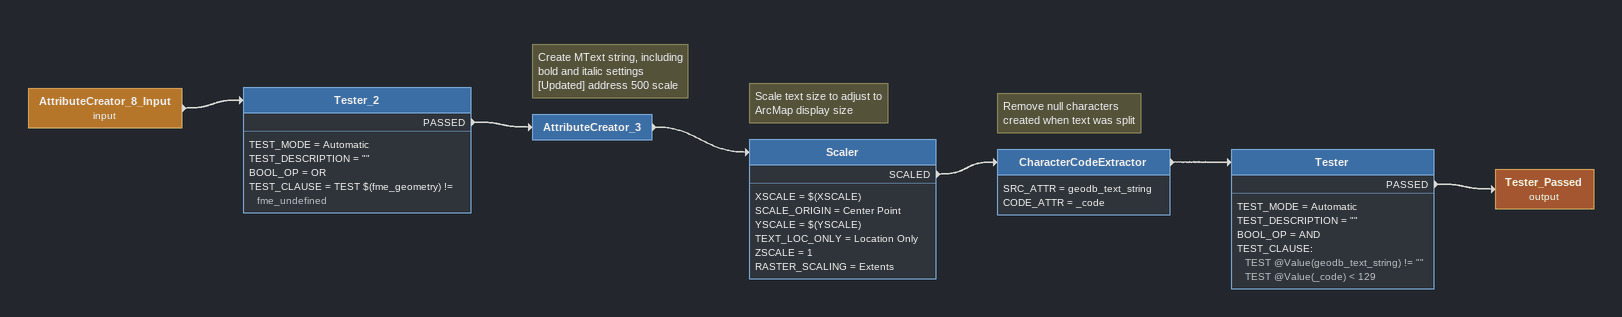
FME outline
AttributeCreator_8_Input (input)
    -> Tester_2
Tester_2
    TEST_MODE = Automatic
    TEST_DESCRIPTION = ""
    BOOL_OP = OR
    TEST_CLAUSE = TEST $(fme_geometry) != fme_undefined
    PASSED -> AttributeCreator_3
Note: Create MText string, including / bold and italic settings / [Updated] address 500 scale
AttributeCreator_3
    -> Scaler
Note: Scale text size to adjust to / ArcMap display size
Scaler
    XSCALE = $(XSCALE)
    SCALE_ORIGIN = Center Point
    YSCALE = $(YSCALE)
    TEXT_LOC_ONLY = Location Only
    ZSCALE = 1
    RASTER_SCALING = Extents
    SCALED -> CharacterCodeExtractor
Note: Remove null characters / created when text was split
CharacterCodeExtractor
    SRC_ATTR = geodb_text_string
    CODE_ATTR = _code
    -> Tester
Tester
    TEST_MODE = Automatic
    TEST_DESCRIPTION = ""
    BOOL_OP = AND
    TEST_CLAUSE:
      TEST @Value(geodb_text_string) != ""
      TEST @Value(_code) < 129
    PASSED -> Tester_Passed (output)
Tester_Passed (output)
